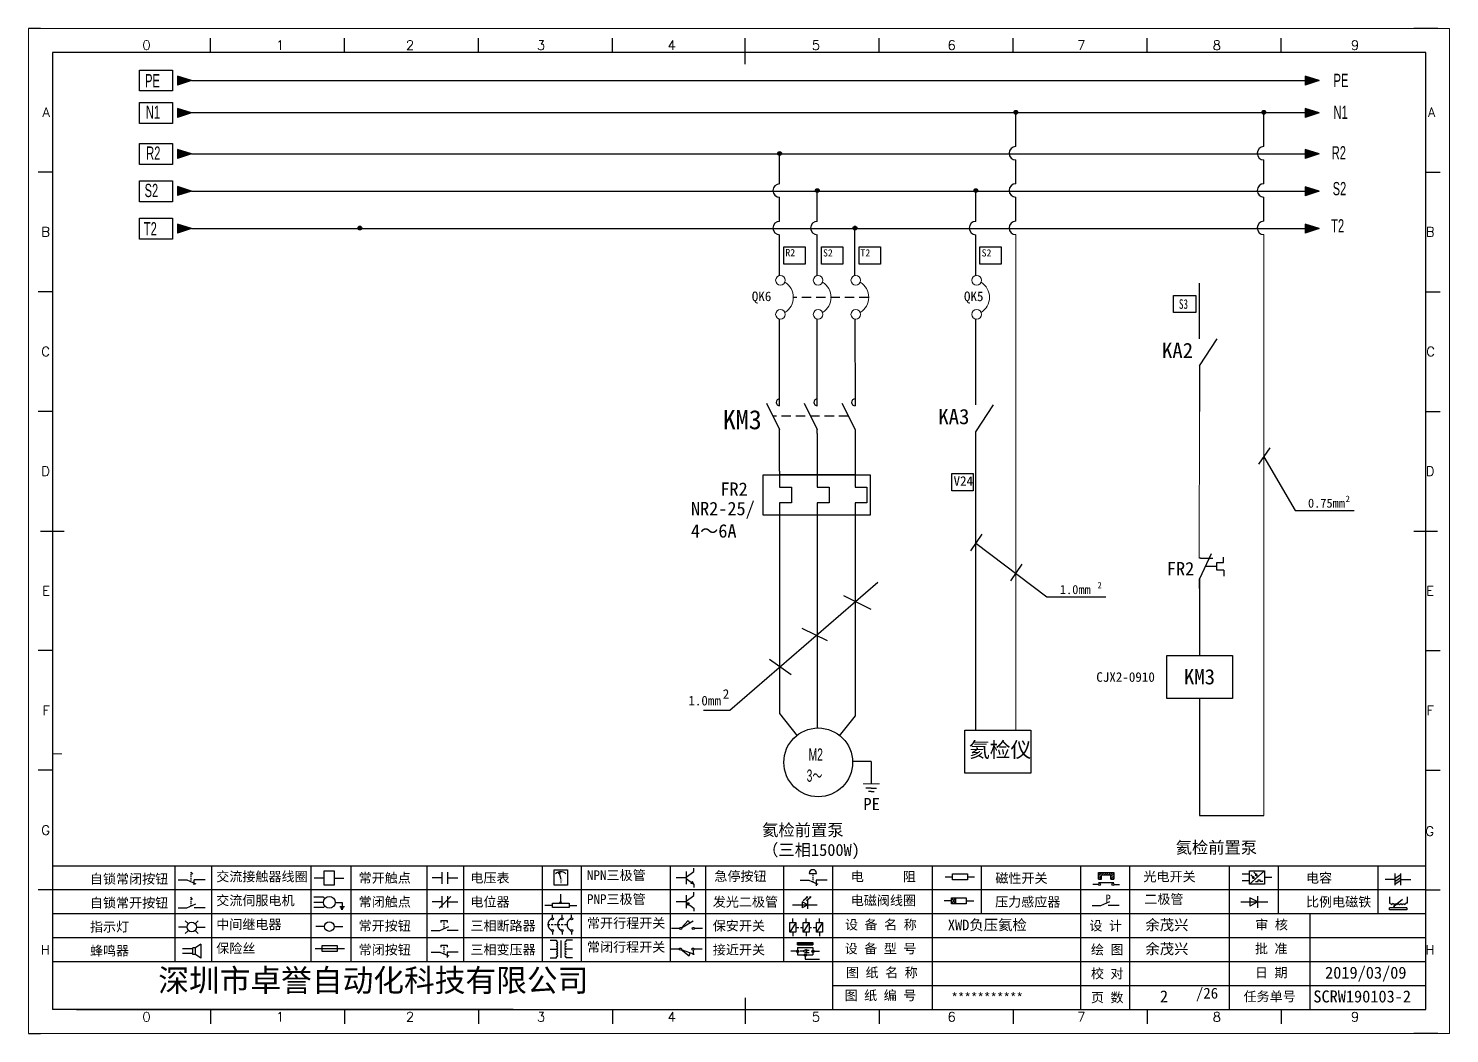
# Model space of a CAD drawing. Header units: millimetres. Extents: x -300 to 4617, y -106 to 3179.
# Drawn here: x 1679.6 to 1976.6, y 2967.7 to 3177.7 of the extents above; entities that cross this region are included whole.
import ezdxf
from ezdxf.enums import TextEntityAlignment as Align

# ---------------------------------------------------------------- set-up
doc = ezdxf.new("R2010")
doc.units = ezdxf.units.MM
doc.linetypes.add('ACISOWELD', pattern=[3, 2, -1])
for name, color, linetype in [('AE_BOR', 1, 'Continuous'), ('MISC', 2, 'Continuous'), ('SYMS', 7, 'Continuous')]:
    doc.layers.add(name, color=color, linetype=linetype)
doc.styles.get("Standard").update_dxf_attribs({"font": ''})
doc.styles.add('WD', font='romans.shx', dxfattribs={"width": 0.8, "bigfont": 'gbcbig.shx'})
doc.styles.add('样式 0', font='')
doc.styles.add('样式 2', font='')
doc.styles.add('样式 8', font='arial.ttf', dxfattribs={"width": 0.6, "height": 2.5})
doc.styles.add('汉字', font='')
doc.styles.get('Standard').set_extended_font_data('SimSun')
doc.styles.get('样式 0').set_extended_font_data('KaiTi_GB2312')
doc.styles.get('样式 2').set_extended_font_data('NSimSun')
doc.styles.get('汉字').set_extended_font_data('新宋体')

# ---------------------------------------------------------------- blocks, each defined once
blk = doc.blocks.new('磁性开关')
at = {"linetype": 'ByBlock'}
h = blk.add_hatch(dxfattribs=at)
h.set_pattern_fill('ANSI31', color=256, scale=0.1, style=0)
h.paths.add_polyline_path([(-1910.88, -776.69), (-1910.88, -775.29), (-1907.69, -775.29), (-1907.69, -776.69), (-1908.31, -776.69), (-1908.31, -775.79), (-1910.25, -775.79), (-1910.25, -776.69)])
for p, q in [((-1910.91, -777.81), (-1912.09, -777.81)), ((-1910.88, -776.69), (-1910.88, -775.29)), ((-1910.88, -775.29), (-1907.69, -775.29)), ((-1910.88, -776.69), (-1910.25, -776.69)), ((-1910.88, -777.39), (-1907.69, -777.39)), ((-1910.25, -776.69), (-1910.25, -775.79)), ((-1910.25, -775.79), (-1908.31, -775.79)), ((-1908.31, -776.69), (-1908.31, -775.79)), ((-1908.31, -776.69), (-1907.69, -776.69)), ((-1907.69, -775.29), (-1907.69, -776.69)), ((-1907.66, -777.81), (-1906.48, -777.81))]:
    blk.add_line(p, q, dxfattribs=at)
for centre in [(-1910.68, -777.81), (-1907.88, -777.81)]:
    blk.add_circle(centre, 0.225, dxfattribs=at)
blk = doc.blocks.new('*U106')
at = {"linetype": 'ByBlock'}
for p, q in [((-1909.23, -780.45), (-1909.23, -780.67)), ((-1909.23, -780.45), (-1908.92, -780.84)), ((-1909.23, -780.84), (-1909.23, -781.05)), ((-1911.92, -782.07), (-1910.06, -782.07)), ((-1910.06, -782.07), (-1908.18, -782.88)), ((-1909.23, -781.23), (-1909.23, -781.44)), ((-1909.23, -781.61), (-1909.23, -781.83)), ((-1909.23, -782), (-1909.23, -782.21)), ((-1909.23, -782.38), (-1909.23, -782.43)), ((-1908.52, -783.07), (-1908.52, -782.07)), ((-1906.25, -782.07), (-1908.52, -782.07))]:
    blk.add_line(p, q, dxfattribs=at)
blk = doc.blocks.new('*U107')
at = {"linetype": 'ByBlock'}
for p, q in [((-1911.92, -792.89), (-1910.06, -792.89)), ((-1910.06, -792.89), (-1908.18, -792.08)), ((-1908.88, -791.17), (-1909.23, -790.71)), ((-1909.23, -790.71), (-1909.23, -790.92)), ((-1909.23, -791.09), (-1909.23, -791.31)), ((-1909.23, -791.48), (-1909.23, -791.69)), ((-1909.23, -791.86), (-1909.23, -792.08)), ((-1909.23, -792.25), (-1909.23, -792.47)), ((-1906.25, -792.89), (-1908.52, -792.89))]:
    blk.add_line(p, q, dxfattribs=at)
blk = doc.blocks.new('蜂鸣器')
at = {"linetype": 'ByBlock'}
for p, q in [((-1907.17, -795.53), (-1908.25, -796.26)), ((-1907.17, -795.53), (-1907.17, -798.41)), ((-1908.8, -796.48), (-1911.01, -796.48)), ((-1908.8, -797.46), (-1911.01, -797.46)), ((-1908.25, -796.26), (-1908.8, -796.26)), ((-1908.8, -797.68), (-1908.8, -796.26)), ((-1908.25, -797.68), (-1908.8, -797.68)), ((-1908.25, -797.68), (-1908.25, -796.26)), ((-1907.17, -798.41), (-1908.25, -797.68))]:
    blk.add_line(p, q, dxfattribs=at)
blk = doc.blocks.new('指示灯')
at = {"linetype": 'ByBlock'}
for p, q in [((-1854.25, -776.92), (-1856.06, -776.92)), ((-1854.62, -775.59), (-1853.97, -776.23)), ((-1854.62, -778.25), (-1853.97, -777.61)), ((-1851.9, -775.59), (-1852.54, -776.23)), ((-1851.9, -778.25), (-1852.54, -777.61)), ((-1852.26, -776.92), (-1850.45, -776.92))]:
    blk.add_line(p, q, dxfattribs=at)
blk.add_circle((-1853.26, -776.92), 0.992, dxfattribs=at)
blk = doc.blocks.new('光电开关')
at = {"linetype": 'ByBlock'}
h = blk.add_hatch(dxfattribs=at)
h.set_pattern_fill('ANSI31', color=256, scale=0.01, style=0)
h.set_pattern_definition([(45, (0.172267, 0), (-0.0224506403, 0.0224506403), [])])
h.paths.add_polyline_path([(-1882.44, -776.34), (-1882.5, -775.91), (-1882.68, -776.07)])
h.paths.add_polyline_path([(-1882.86, -776.23), (-1882.44, -776.34), (-1882.68, -776.07)])
h.paths.add_polyline_path([(-1883.05, -776.88), (-1883.11, -776.45), (-1883.29, -776.61)])
h.paths.add_polyline_path([(-1883.47, -776.77), (-1883.05, -776.88), (-1883.29, -776.61)])
for p, q in [((-1884.01, -775.96), (-1885.56, -775.96)), ((-1884.01, -777.39), (-1885.56, -777.39)), ((-1880.91, -775.3), (-1884.01, -778.05)), ((-1883.75, -776.09), (-1883.05, -776.88)), ((-1883.11, -776.45), (-1883.47, -776.77)), ((-1883.05, -776.88), (-1883.47, -776.77)), ((-1883.14, -775.55), (-1882.44, -776.34)), ((-1883.05, -776.88), (-1883.11, -776.45)), ((-1882.5, -775.91), (-1882.86, -776.23)), ((-1882.44, -776.34), (-1882.86, -776.23)), ((-1882.78, -777.47), (-1882.23, -777.47)), ((-1882.44, -776.34), (-1882.5, -775.91)), ((-1882.23, -777.47), (-1882.23, -777.14)), ((-1882.23, -777.14), (-1881.78, -777.14)), ((-1881.78, -777.47), (-1881.78, -777.14)), ((-1881.23, -777.47), (-1881.78, -777.47)), ((-1879.37, -776.67), (-1880.91, -776.67))]:
    blk.add_line(p, q, dxfattribs=at)
blk.add_lwpolyline([(-1884.01, -775.3), (-1880.91, -775.3), (-1880.91, -778.05), (-1884.01, -778.05)], close=True, dxfattribs=at)
blk = doc.blocks.new('交流接触器线圈')
at = {"linetype": 'ByBlock'}
for p, q in [((-1880.82, -781.77), (-1882.87, -781.77)), ((-1878.72, -781.77), (-1876.67, -781.77))]:
    blk.add_line(p, q, dxfattribs=at)
blk.add_lwpolyline([(-1880.82, -780.28), (-1878.72, -780.28), (-1878.72, -783.26), (-1880.82, -783.26)], close=True, dxfattribs=at)
blk = doc.blocks.new('交流伺服电机')
at = {"linetype": 'ByBlock'}
for p, q in [((-1880.97, -785.75), (-1882.94, -785.75)), ((-1880.97, -786.85), (-1882.94, -786.85)), ((-1880.97, -785.75), (-1880.65, -786.03)), ((-1878.49, -786.85), (-1877.07, -786.85)), ((-1877.07, -786.85), (-1877.07, -787.72)), ((-1880.97, -787.94), (-1882.94, -787.94)), ((-1880.97, -787.94), (-1880.65, -787.67)), ((-1877.54, -787.72), (-1876.59, -787.72)), ((-1877.38, -788.01), (-1876.75, -788.01)), ((-1877.23, -788.29), (-1876.9, -788.29))]:
    blk.add_line(p, q, dxfattribs=at)
blk.add_circle((-1879.73, -786.85), 1.24, dxfattribs=at)
blk = doc.blocks.new('中间继电器')
at = {"linetype": 'ByBlock'}
for p, q in [((-1880.72, -791.92), (-1882.54, -791.92)), ((-1878.74, -791.92), (-1876.92, -791.92))]:
    blk.add_line(p, q, dxfattribs=at)
blk.add_circle((-1879.73, -791.92), 0.992, dxfattribs=at)
blk = doc.blocks.new('保险丝')
at = {"linetype": 'ByBlock'}
blk.add_line((-1882.72, -796.49), (-1876.55, -796.49), dxfattribs=at)
blk.add_lwpolyline([(-1881.2, -795.86), (-1878.06, -795.86), (-1878.06, -797.12), (-1881.2, -797.12)], close=True, dxfattribs=at)
blk = doc.blocks.new('常开按钮')
at = {"linetype": 'ByBlock'}
for p, q in [((-1910.06, -787.73), (-1908.18, -786.93)), ((-1909.9, -785.68), (-1908.56, -785.68)), ((-1909.9, -785.68), (-1909.9, -786.07)), ((-1909.23, -785.68), (-1909.23, -785.89)), ((-1909.23, -786.06), (-1909.23, -786.28)), ((-1909.23, -786.45), (-1909.23, -786.67)), ((-1909.23, -786.84), (-1909.23, -787.05)), ((-1908.56, -785.68), (-1908.56, -786.07)), ((-1911.92, -787.73), (-1910.06, -787.73)), ((-1909.23, -787.22), (-1909.23, -787.38)), ((-1906.25, -787.73), (-1908.52, -787.73))]:
    blk.add_line(p, q, dxfattribs=at)
blk = doc.blocks.new('常开触点')
at = {"linetype": 'ByBlock'}
for p, q in [((-1853.82, -782.99), (-1853.82, -780.56)), ((-1852.6, -782.99), (-1852.6, -780.56)), ((-1853.82, -781.77), (-1855.88, -781.77)), ((-1852.6, -781.77), (-1850.55, -781.77))]:
    blk.add_line(p, q, dxfattribs=at)
blk = doc.blocks.new('常闭触点')
at = {"linetype": 'ByBlock'}
for p, q in [((-1853.82, -786.77), (-1855.88, -786.77)), ((-1852.01, -785.66), (-1854.43, -788.1)), ((-1853.82, -787.99), (-1853.82, -785.56)), ((-1852.6, -787.99), (-1852.6, -785.56)), ((-1852.6, -786.77), (-1850.55, -786.77))]:
    blk.add_line(p, q, dxfattribs=at)
blk = doc.blocks.new('常闭按钮')
at = {"linetype": 'ByBlock'}
for p, q in [((-1856.13, -792.28), (-1854.28, -792.28)), ((-1854.28, -792.28), (-1852.4, -793.09)), ((-1854.11, -790.83), (-1852.77, -790.83)), ((-1854.11, -790.83), (-1854.11, -791.22)), ((-1853.44, -790.83), (-1853.44, -791.04)), ((-1853.44, -791.21), (-1853.44, -791.43)), ((-1853.44, -791.6), (-1853.44, -791.82)), ((-1853.44, -791.99), (-1853.44, -792.2)), ((-1853.44, -792.37), (-1853.44, -792.53)), ((-1852.77, -790.83), (-1852.77, -791.22)), ((-1850.47, -792.28), (-1852.73, -792.28)), ((-1852.73, -792.28), (-1852.73, -793.43))]:
    blk.add_line(p, q, dxfattribs=at)
blk = doc.blocks.new('电磁阀线圈')
at = {"linetype": 'ByBlock'}
for p, q in [((-1854.61, -795.92), (-1853.75, -797.16)), ((-1853.75, -795.92), (-1854.61, -797.16)), ((-1853.75, -795.92), (-1853.75, -797.16)), ((-1854.61, -796.54), (-1856.17, -796.54)), ((-1851.53, -796.54), (-1849.97, -796.54))]:
    blk.add_line(p, q, dxfattribs=at)
blk.add_lwpolyline([(-1854.61, -795.92), (-1851.53, -795.92), (-1851.53, -797.16), (-1854.61, -797.16)], close=True, dxfattribs=at)
blk = doc.blocks.new('电压表')
at = {"linetype": 'ByBlock'}
for p, q in [((-1814.84, -780.75), (-1814.91, -781.13)), ((-1814.6, -781.05), (-1814.91, -781.13)), ((-1814.84, -780.75), (-1814.46, -782.26)), ((-1814.84, -780.75), (-1814.6, -781.05))]:
    blk.add_line(p, q, dxfattribs=at)
blk.add_lwpolyline([(-1815.84, -780.34), (-1813.07, -780.34), (-1813.07, -783.49), (-1815.84, -783.49)], close=True, dxfattribs=at)
blk.add_arc((-1814.46, -782.26), 1.56, 46.8313, 133.1687, dxfattribs=at)
at = {"linetype": 'ByBlock', "insert": (-1814.7, -782.39), "char_height": 0.75, "width": 0.6768, "attachment_point": 1}
blk.add_mtext('V', dxfattribs=at)
blk = doc.blocks.new('电位器')
at = {"linetype": 'ByBlock'}
for p, q in [((-1814.45, -787.3), (-1814.62, -786.96)), ((-1814.62, -786.96), (-1814.27, -786.96)), ((-1814.45, -787.3), (-1814.45, -785.39)), ((-1814.45, -787.3), (-1814.27, -786.96)), ((-1816.21, -787.75), (-1817.79, -787.75)), ((-1812.68, -787.75), (-1811.1, -787.75))]:
    blk.add_line(p, q, dxfattribs=at)
blk.add_lwpolyline([(-1816.21, -787.3), (-1812.68, -787.3), (-1812.68, -788.2), (-1816.21, -788.2)], close=True, dxfattribs=at)
blk = doc.blocks.new('三相断路器')
at = {"linetype": 'ByBlock'}
for p, q in [((-1816.17, -790.33), (-1816.17, -789.7)), ((-1814.17, -790.33), (-1814.17, -789.7)), ((-1812.18, -790.33), (-1812.18, -789.7)), ((-1817.14, -791.74), (-1816.72, -791.74)), ((-1816.45, -791.74), (-1816.03, -791.74)), ((-1815.76, -791.74), (-1815.34, -791.74)), ((-1815.07, -791.74), (-1814.65, -791.74)), ((-1814.38, -791.74), (-1813.96, -791.74)), ((-1813.69, -791.74), (-1813.27, -791.74)), ((-1816.17, -793.19), (-1816.17, -793.83)), ((-1814.17, -793.19), (-1814.17, -793.83)), ((-1812.18, -793.19), (-1812.18, -793.83))]:
    blk.add_line(p, q, dxfattribs=at)
for centre in [(-1816.17, -790.55), (-1816.17, -792.98), (-1814.17, -790.55), (-1814.17, -792.98), (-1812.18, -790.55), (-1812.18, -792.98)]:
    blk.add_circle(centre, 0.219, dxfattribs=at)
for centre in [(-1815.81, -791.74), (-1813.82, -791.74), (-1811.83, -791.74)]:
    blk.add_arc(centre, 1.32, 115.5791, 244.4209, dxfattribs=at)
blk = doc.blocks.new('三相变压器')
at = {"linetype": 'ByBlock'}
for p, q in [((-1816.69, -795.03), (-1815.37, -795.03)), ((-1815.37, -795.03), (-1815.37, -795.24)), ((-1814.34, -798.7), (-1814.34, -795.04)), ((-1812, -795.03), (-1813.32, -795.03)), ((-1813.32, -795.03), (-1813.32, -795.24)), ((-1816.69, -796.87), (-1815.37, -796.87)), ((-1816.69, -798.71), (-1815.37, -798.71)), ((-1815.37, -798.71), (-1815.37, -798.5)), ((-1812, -796.87), (-1813.32, -796.87)), ((-1813.32, -798.71), (-1813.32, -798.5)), ((-1812, -798.71), (-1813.32, -798.71))]:
    blk.add_line(p, q, dxfattribs=at)
for centre, start, end in [((-1815.37, -795.51), 270, 90), ((-1815.37, -796.06), 270, 90), ((-1813.32, -795.51), 90, 270), ((-1813.32, -796.06), 90, 270), ((-1815.37, -796.6), 270, 90), ((-1815.37, -797.14), 270, 90), ((-1815.37, -797.68), 270, 90), ((-1815.37, -798.23), 270, 90), ((-1813.32, -796.6), 90, 270), ((-1813.32, -797.14), 90, 270), ((-1813.32, -797.68), 90, 270), ((-1813.32, -798.23), 90, 270)]:
    blk.add_arc(centre, 0.271, start, end, dxfattribs=at)
blk = doc.blocks.new('压力感应器')
at = {"linetype": 'ByBlock'}
for p, q in [((-1817.44, -777.73), (-1815.59, -777.73)), ((-1815.59, -777.73), (-1813.71, -776.93)), ((-1811.78, -777.73), (-1814.05, -777.73))]:
    blk.add_line(p, q, dxfattribs=at)
at = {"linetype": 'ByBlock', "insert": (-1814.65, -775.48), "char_height": 1.68, "width": 1.2242, "attachment_point": 1}
blk.add_mtext('{\\fNSimSun|b0|i0|c134|p49;P}', dxfattribs=at)
blk = doc.blocks.new('二极管')
at = {"linetype": 'ByBlock'}
for p, q in [((-1787.52, -776.77), (-1781.92, -776.77)), ((-1783.97, -776.77), (-1785.69, -775.9)), ((-1785.69, -775.9), (-1785.69, -777.65)), ((-1783.97, -776.77), (-1785.69, -777.65)), ((-1783.97, -777.99), (-1783.97, -775.56))]:
    blk.add_line(p, q, dxfattribs=at)
blk = doc.blocks.new('NPN三极管')
at = {"linetype": 'ByBlock'}
for p, q in [((-1785.73, -780.61), (-1785.73, -783.32)), ((-1785.73, -781.82), (-1784.15, -780.66)), ((-1784.15, -780.66), (-1784.15, -779.98)), ((-1785.73, -781.97), (-1787.81, -781.97)), ((-1785.73, -782.11), (-1784.15, -783.27)), ((-1784.41, -782.73), (-1784.74, -783.18)), ((-1784.15, -783.27), (-1784.74, -783.18)), ((-1784.15, -783.27), (-1784.41, -782.73)), ((-1784.15, -783.27), (-1784.15, -783.96))]:
    blk.add_line(p, q, dxfattribs=at)
blk = doc.blocks.new('PNP三极管')
at = {"linetype": 'ByBlock'}
for p, q in [((-1784.9, -786.74), (-1786.98, -786.74)), ((-1784.9, -785.38), (-1784.9, -788.09)), ((-1784.9, -786.59), (-1783.32, -785.43)), ((-1784.9, -786.88), (-1783.32, -788.04)), ((-1784.9, -786.88), (-1784.31, -786.97)), ((-1784.9, -786.88), (-1784.64, -787.42)), ((-1784.31, -786.97), (-1784.64, -787.42)), ((-1783.32, -785.43), (-1783.32, -784.75)), ((-1783.32, -788.04), (-1783.32, -788.73))]:
    blk.add_line(p, q, dxfattribs=at)
blk = doc.blocks.new('常开行程开关')
at = {"linetype": 'ByBlock'}
for p, q in [((-1786.29, -792.3), (-1788.01, -792.3)), ((-1785.89, -792.17), (-1784.52, -790.62)), ((-1785.89, -792.17), (-1783.43, -790.72)), ((-1784.52, -790.62), (-1784.19, -791.17)), ((-1781.48, -792.3), (-1783.21, -792.3))]:
    blk.add_line(p, q, dxfattribs=at)
for centre in [(-1786.07, -792.3), (-1783.42, -792.3)]:
    blk.add_circle(centre, 0.219, dxfattribs=at)
blk = doc.blocks.new('常闭行程开关')
at = {"linetype": 'ByBlock'}
for p, q in [((-1786.34, -796.62), (-1788.07, -796.62)), ((-1785.93, -796.72), (-1783.25, -797.7)), ((-1785.93, -796.72), (-1784.3, -798)), ((-1784.3, -798), (-1784.08, -797.4)), ((-1783.48, -796.84), (-1783.48, -797.85)), ((-1781.54, -796.62), (-1783.26, -796.62))]:
    blk.add_line(p, q, dxfattribs=at)
for centre in [(-1786.12, -796.62), (-1783.48, -796.62)]:
    blk.add_circle(centre, 0.219, dxfattribs=at)
blk = doc.blocks.new('电容')
at = {"linetype": 'ByBlock'}
for p, q in [((-1756.08, -782.99), (-1756.08, -780.56)), ((-1754.86, -780.79), (-1756.08, -781.55)), ((-1754.86, -782.99), (-1754.86, -780.56)), ((-1756.08, -781.77), (-1758.13, -781.77)), ((-1754.86, -781.44), (-1756.08, -782.2)), ((-1754.86, -781.99), (-1756.08, -782.75)), ((-1754.86, -781.77), (-1752.81, -781.77))]:
    blk.add_line(p, q, dxfattribs=at)
blk = doc.blocks.new('发光二极管')
at = {"linetype": 'ByBlock'}
for p, q in [((-1758.01, -786.77), (-1752.89, -786.77)), ((-1754.84, -786.77), (-1756.04, -786.16)), ((-1756.04, -786.16), (-1756.04, -787.39)), ((-1754.84, -786.77), (-1756.04, -787.39)), ((-1755.78, -785.92), (-1754.89, -785.14)), ((-1754.89, -785.14), (-1755.2, -785.22)), ((-1755.2, -785.22), (-1755.01, -785.43)), ((-1755.08, -785.92), (-1754.18, -785.14)), ((-1754.89, -785.14), (-1755.01, -785.43)), ((-1754.84, -787.63), (-1754.84, -785.92)), ((-1754.18, -785.14), (-1754.49, -785.22)), ((-1754.49, -785.22), (-1754.31, -785.43)), ((-1754.18, -785.14), (-1754.31, -785.43))]:
    blk.add_line(p, q, dxfattribs=at)
blk = doc.blocks.new('比例电磁阀')
at = {"linetype": 'ByBlock'}
for p, q in [((-1757.26, -775.38), (-1757.26, -776.71)), ((-1757.26, -776.71), (-1757.05, -776.71)), ((-1753.6, -777.73), (-1757.25, -777.73)), ((-1757.25, -778.13), (-1757.25, -777.73)), ((-1753.6, -778.13), (-1757.25, -778.13)), ((-1754.5, -775.98), (-1756.35, -777.44)), ((-1756.35, -777.44), (-1756.25, -777.25)), ((-1756.35, -777.44), (-1756.15, -777.38)), ((-1756.15, -777.38), (-1756.25, -777.25)), ((-1753.58, -776.71), (-1753.8, -776.71)), ((-1753.6, -777.73), (-1753.6, -778.13)), ((-1753.58, -775.38), (-1753.58, -776.71))]:
    blk.add_line(p, q, dxfattribs=at)
for centre in [(-1756.78, -776.71), (-1756.24, -776.71), (-1755.7, -776.71), (-1755.15, -776.71), (-1754.61, -776.71), (-1754.07, -776.71)]:
    blk.add_arc(centre, 0.271, 180, 0, dxfattribs=at)
blk = doc.blocks.new('保安开关')
at = {"linetype": 'ByBlock'}
for p, q in [((-1757.96, -790.79), (-1757.96, -789.97)), ((-1755.17, -790.79), (-1755.17, -789.97)), ((-1752.39, -790.79), (-1752.39, -789.97)), ((-1757.33, -790.79), (-1758.6, -792.81)), ((-1757.96, -792.81), (-1757.96, -793.62)), ((-1757.33, -791.8), (-1756.72, -791.8)), ((-1756.35, -791.8), (-1755.89, -791.8)), ((-1754.54, -790.79), (-1755.81, -792.81)), ((-1755.17, -792.81), (-1755.17, -793.62)), ((-1754.52, -791.8), (-1754.06, -791.8)), ((-1753.69, -791.8), (-1753.08, -791.8)), ((-1751.75, -790.79), (-1753.02, -792.81)), ((-1752.39, -792.81), (-1752.39, -793.62))]:
    blk.add_line(p, q, dxfattribs=at)
for points in [[(-1758.6, -790.79), (-1757.33, -790.79), (-1757.33, -792.81), (-1758.6, -792.81)], [(-1755.81, -790.79), (-1754.54, -790.79), (-1754.54, -792.81), (-1755.81, -792.81)], [(-1753.02, -790.79), (-1751.75, -790.79), (-1751.75, -792.81), (-1753.02, -792.81)]]:
    blk.add_lwpolyline(points, close=True, dxfattribs=at)
blk = doc.blocks.new('接近开关')
at = {"linetype": 'ByBlock'}
h = blk.add_hatch(dxfattribs=at)
h.set_pattern_fill('ANSI31', color=256, scale=0.01, style=0)
h.set_pattern_definition([(45, (-89.131516, -30.795668), (-0.0224506403, 0.0224506403), [])])
h.paths.add_polyline_path([(-1516.96, -1123.35), (-1516.96, -1122.85), (-1513.76, -1122.85), (-1513.76, -1123.35)])
for p, q in [((-1517.18, -1124.71), (-1518.36, -1124.71)), ((-1516.96, -1123.35), (-1516.96, -1122.85)), ((-1516.96, -1122.85), (-1513.76, -1122.85)), ((-1516.96, -1123.35), (-1513.76, -1123.35)), ((-1516.96, -1123.95), (-1513.76, -1123.95)), ((-1516.96, -1123.95), (-1516.96, -1125.47)), ((-1516.96, -1125.47), (-1513.76, -1125.47)), ((-1515.91, -1124.71), (-1516.45, -1124.71)), ((-1515.11, -1124.31), (-1515.91, -1124.71)), ((-1515.11, -1125.11), (-1515.91, -1124.71)), ((-1515.33, -1124.53), (-1515.17, -1124.53)), ((-1515.33, -1124.88), (-1515.17, -1124.88)), ((-1515.25, -1124.45), (-1515.25, -1124.61)), ((-1515.11, -1124.31), (-1515.11, -1125.11)), ((-1515.11, -1124.48), (-1514.58, -1124.48)), ((-1515.11, -1124.94), (-1514.58, -1124.94)), ((-1513.76, -1122.85), (-1513.76, -1123.35)), ((-1513.76, -1123.95), (-1513.76, -1125.47)), ((-1513.54, -1124.71), (-1512.36, -1124.71)), ((-1515.36, -1125.69), (-1515.36, -1126.36)), ((-1515.36, -1126.36), (-1512.36, -1126.36))]:
    blk.add_line(p, q, dxfattribs=at)
for centre in [(-1516.96, -1124.71), (-1515.36, -1125.47), (-1513.76, -1124.71)]:
    blk.add_circle(centre, 0.225, dxfattribs=at)
blk = doc.blocks.new('电阻')
at = {"linetype": 'ByBlock'}
for p, q in [((-3.09, 0), (-1.57, 0)), ((1.57, 0), (3.09, 0))]:
    blk.add_line(p, q, dxfattribs=at)
blk.add_lwpolyline([(-1.57, 0.63), (1.57, 0.63), (1.57, -0.63), (-1.57, -0.63)], close=True, dxfattribs=at)
blk = doc.blocks.new('急停按钮')
at = {"linetype": 'ByBlock'}
for p, q in [((-1.86, 0), (0, 0)), ((0, 0), (1.88, -0.81)), ((0.06, 1.45), (1.61, 1.45)), ((0.83, 1.45), (0.83, 1.24)), ((0.83, 1.07), (0.83, 0.85)), ((0.83, 0.68), (0.83, 0.47)), ((0.83, 0.29), (0.83, 0.08)), ((3.81, 0), (1.54, 0)), ((1.54, 0), (1.54, -1.15)), ((0.83, -0.09), (0.83, -0.24))]:
    blk.add_line(p, q, dxfattribs=at)
blk.add_arc((0.83, 1.45), 0.774, 0, 180)
blk = doc.blocks.new('WDDOT')
blk.add_hatch(color=256).paths.add_polyline_path([(0.5, 0, 1), (-0.5, 0, 1)])
blk.add_circle((0, 0), 0.5)

msp = doc.modelspace()

# ---------------------------------------------------------------- hatches: boundary and pattern name
for points in [[(1710.728, 3160.986), (1713.646, 3160.05), (1710.728, 3159.115)], [(1886.339, 3160.181, 1), (1885.553, 3160.181, 1)], [(1938.193, 3160.181, 1), (1937.407, 3160.181, 1)], [(1946.432, 3160.99), (1949.35, 3160.054), (1946.432, 3159.119)], [(1710.728, 3152.42), (1713.646, 3151.485), (1710.728, 3150.549)], [(1836.986, 3151.599, 1), (1836.2, 3151.599, 1)], [(1946.432, 3152.424), (1949.35, 3151.489), (1946.432, 3150.553)], [(1710.728, 3144.662), (1713.646, 3143.727), (1710.728, 3142.791)], [(1844.861, 3143.837, 1), (1844.074, 3143.837, 1)], [(1878, 3143.837, 1), (1877.213, 3143.837, 1)], [(1946.432, 3144.628), (1949.35, 3143.692), (1946.432, 3142.757)], [(1710.728, 3136.827), (1713.646, 3135.892), (1710.728, 3134.957)], [(1749.264, 3136.007, 1), (1748.477, 3136.007, 1)], [(1852.735, 3136.007, 1), (1851.948, 3136.007, 1)], [(1946.432, 3136.831), (1949.35, 3135.896), (1946.432, 3134.961)]]:
    msp.add_hatch(color=7).paths.add_polyline_path(points)
at = {"layer": 'MISC'}
for points in [[(1710.728, 3167.75), (1713.646, 3166.815), (1710.728, 3165.88)], [(1946.432, 3167.754), (1949.35, 3166.819), (1946.432, 3165.884)]]:
    msp.add_hatch(color=7, dxfattribs=at).paths.add_polyline_path(points)

# ---------------------------------------------------------------- linework, layer by layer
at = {"color": 7}
for p, q in [((1971.602, 3172.709), (1684.602, 3172.709)), ((1684.602, 3172.709), (1684.602, 2972.709)), ((1971.602, 2972.709), (1971.602, 3172.709)), ((1713.646, 3160.05), (1710.728, 3160.986)), ((1710.728, 3160.986), (1710.728, 3159.115)), ((1885.929, 3153.014), (1885.929, 3160.181)), ((1937.784, 3153.014), (1937.784, 3160.181)), ((1949.35, 3160.054), (1946.432, 3160.99)), ((1946.432, 3160.99), (1946.432, 3159.119)), ((1713.646, 3160.05), (1710.728, 3159.115)), ((1949.35, 3160.054), (1713.646, 3160.054)), ((1949.35, 3160.054), (1946.432, 3159.119)), ((1713.646, 3151.485), (1710.728, 3152.42)), ((1710.728, 3152.42), (1710.728, 3150.549)), ((1713.646, 3151.485), (1710.728, 3150.549)), ((1713.646, 3151.489), (1946.432, 3151.489)), ((1836.593, 3145.231), (1836.593, 3151.599)), ((1949.35, 3151.489), (1946.432, 3152.424)), ((1946.432, 3152.424), (1946.432, 3150.553)), ((1949.35, 3151.489), (1946.432, 3150.553)), ((1885.929, 3145.252), (1885.929, 3150.226)), ((1937.784, 3145.252), (1937.784, 3150.226)), ((1713.646, 3143.727), (1710.728, 3144.662)), ((1710.728, 3144.662), (1710.728, 3142.791)), ((1713.646, 3143.727), (1710.728, 3142.791)), ((1713.646, 3143.727), (1744.732, 3143.727)), ((1744.732, 3143.727), (1949.243, 3143.727)), ((1836.593, 3137.4), (1836.593, 3142.443)), ((1844.468, 3137.4), (1844.468, 3143.837)), ((1877.606, 3137.4), (1877.606, 3143.837)), ((1885.929, 3137.417), (1885.929, 3142.464)), ((1937.784, 3137.417), (1937.784, 3142.464)), ((1949.35, 3143.692), (1946.432, 3144.628)), ((1946.432, 3144.628), (1946.432, 3142.757)), ((1949.35, 3143.692), (1946.432, 3142.757)), ((1713.646, 3135.892), (1710.728, 3136.827)), ((1710.728, 3136.827), (1710.728, 3134.957)), ((1949.35, 3135.896), (1946.432, 3136.831)), ((1946.432, 3136.831), (1946.432, 3134.961)), ((1713.646, 3135.892), (1710.728, 3134.957)), ((1713.646, 3135.892), (1744.731, 3135.892)), ((1744.731, 3135.892), (1949.338, 3135.892)), ((1949.35, 3135.896), (1946.432, 3134.961)), ((1924.345, 3107.214), (1928.001, 3112.886)), ((1833.815, 3099.425), (1836.593, 3093.916)), ((1841.69, 3099.425), (1844.468, 3093.916)), ((1849.565, 3099.425), (1852.343, 3093.916)), ((1877.604, 3093.401), (1881.26, 3099.074)), ((1937.784, 3088.18), (1944.295, 3076.992)), ((1836.593, 3081.886), (1839.046, 3081.886)), ((1839.046, 3081.886), (1839.046, 3078.584)), ((1844.468, 3081.886), (1846.92, 3081.886)), ((1846.92, 3081.886), (1846.92, 3078.584)), ((1852.342, 3081.886), (1854.795, 3081.886)), ((1854.795, 3081.886), (1854.795, 3078.584)), ((1839.046, 3078.584), (1836.593, 3078.584)), ((1846.92, 3078.584), (1844.468, 3078.584)), ((1854.795, 3078.584), (1852.342, 3078.584)), ((1944.295, 3076.992), (1956.642, 3076.992)), ((1877.604, 3070.136), (1892.441, 3058.947)), ((1926.792, 3067.962), (1924.337, 3062.707)), ((1924.571, 3067.004), (1927.157, 3067.004)), ((1927.933, 3066.16), (1929.374, 3066.16)), ((1927.933, 3064.509), (1927.933, 3066.16)), ((1924.345, 3062.707), (1924.345, 3058.297)), ((1924.345, 3062.707), (1924.345, 3051.709)), ((1924.345, 3062.089), (1924.345, 3046.709)), ((1929.402, 3064.509), (1927.933, 3064.509)), ((1929.402, 3063.239), (1929.402, 3063.249)), ((1892.441, 3058.947), (1904.788, 3058.947)), ((1924.345, 3037.709), (1924.345, 3013.288)), ((1855.738, 3024.581), (1851.833, 3024.581)), ((1855.738, 3024.581), (1855.738, 3019.881)), ((1855.738, 3019.009), (1854.612, 3019.009)), ((1855.738, 3018.315), (1855.164, 3018.315)), ((1855.738, 3019.009), (1856.864, 3019.009)), ((1855.738, 3018.315), (1856.312, 3018.315)), ((1924.345, 3013.288), (1937.784, 3013.303)), ((1689.632, 2972.709), (1969.132, 2972.709)), ((1810.399, 2972.709), (1870.349, 2972.709)), ((1870.349, 2972.709), (1939.134, 2972.709))]:
    msp.add_line(p, q, dxfattribs=at)
at = {"color": 7, "ltscale": 2}
for p, q in [((1836.593, 3151.599), (1836.2, 3151.599)), ((1844.468, 3143.837), (1844.074, 3143.837)), ((1877.606, 3143.837), (1877.213, 3143.837)), ((1748.87, 3136.007), (1748.477, 3136.007)), ((1836.592, 3126.07), (1836.592, 3134.614)), ((1844.466, 3126.07), (1844.466, 3134.614)), ((1852.341, 3136.007), (1851.948, 3136.007)), ((1852.34, 3126.07), (1852.34, 3135.894)), ((1877.605, 3126.07), (1877.605, 3134.614)), ((1924.345, 3112.886), (1924.345, 3124.512)), ((1836.592, 3098.886), (1836.591, 3116.985)), ((1844.469, 3098.886), (1844.466, 3116.985)), ((1852.34, 3116.985), (1852.341, 3098.886)), ((1877.604, 3099.074), (1877.604, 3116.985)), ((1924.345, 3107.214), (1924.345, 3097.669)), ((1836.593, 3093.406), (1836.593, 3093.916)), ((1836.593, 3085.219), (1836.593, 3093.406)), ((1844.468, 3093.406), (1844.468, 3093.916)), ((1844.468, 3093.087), (1844.468, 3093.406)), ((1844.468, 3093.087), (1844.468, 3081.879)), ((1852.342, 3093.918), (1852.342, 3093.406)), ((1852.342, 3093.399), (1852.342, 3081.878)), ((1877.605, 3031.104), (1877.604, 3093.401)), ((1836.593, 3085.219), (1836.593, 3081.886)), ((1852.342, 3084.411), (1836.593, 3084.412)), ((1836.593, 3078.584), (1836.593, 3061.837)), ((1844.468, 3078.584), (1844.468, 3061.837)), ((1852.342, 3078.584), (1852.342, 3061.837)), ((1924.571, 3067.004), (1924.337, 3067.004)), ((1925.565, 3065.334), (1927.933, 3065.334)), ((1929.372, 3066.16), (1929.372, 3067.256)), ((1924.337, 3062.707), (1924.337, 3062.089)), ((1924.345, 3060.671), (1924.345, 3062.707)), ((1929.402, 3064.509), (1929.402, 3063.249)), ((1836.594, 3061.837), (1836.594, 3044.278)), ((1844.468, 3061.837), (1844.468, 3044.278)), ((1852.343, 3061.836), (1852.343, 3044.278)), ((1844.468, 3054.572), (1844.468, 3031.554)), ((1836.594, 3044.278), (1836.594, 3034.587)), ((1852.343, 3044.278), (1852.343, 3034.115)), ((1836.594, 3034.587), (1840.24, 3029.897)), ((1852.343, 3034.115), (1849.066, 3029.893)), ((1850.39, 3031.557), (1850.39, 3031.557)), ((1971.602, 2972.709), (1971.602, 2994.156)), ((1780.937, 2972.709), (1684.602, 2972.709)), ((1939.134, 2972.709), (1969.132, 2972.709)), ((1939.134, 2972.709), (1971.602, 2972.709))]:
    msp.add_line(p, q, dxfattribs=at)
at = {"color": 7, "lineweight": 0}
for p, q in [((1885.929, 3134.629), (1885.929, 3031.104)), ((1937.784, 3134.629), (1937.784, 3013.303)), ((1855.738, 3019.881), (1854.048, 3019.881)), ((1855.738, 3019.881), (1857.428, 3019.881))]:
    msp.add_line(p, q, dxfattribs=at)
at = {"color": 7, "linetype": 'ACISOWELD'}
for p, q in [((1855.201, 3121.527), (1839.452, 3121.527)), ((1850.954, 3096.67), (1835.204, 3096.67))]:
    msp.add_line(p, q, dxfattribs=at)
at = {"color": 7, "linetype": 'Continuous', "lineweight": 0}
msp.add_line((1924.345, 3097.669), (1924.248, 3067.004), dxfattribs=at)
at = {"color": 7, "lineweight": -2}
for p, q in [((1936.737, 3086.643), (1939.098, 3090.111)), ((1876.558, 3068.598), (1878.919, 3072.066)), ((1884.883, 3062.32), (1887.244, 3065.788)), ((1857.098, 3061.976), (1826.215, 3035.183)), ((1849.937, 3059.25), (1855.639, 3056.357)), ((1841.247, 3052.378), (1846.497, 3049.846)), ((1834.458, 3045.957), (1838.984, 3042.702)), ((1826.215, 3035.183), (1820.694, 3035.183)), ((1710.181, 3002.709), (1710.181, 2982.709)), ((1717.858, 3002.709), (1717.858, 2982.709)), ((1738.648, 3002.709), (1738.648, 2982.709)), ((1747.001, 3002.709), (1747.001, 2982.709)), ((1762.856, 3002.709), (1762.856, 2982.709)), ((1770.505, 3002.709), (1770.505, 2982.709)), ((1786.997, 3002.709), (1786.997, 2982.709)), ((1795.099, 3002.709), (1795.099, 2982.709)), ((1813.718, 3002.709), (1813.718, 2982.709)), ((1821.077, 3002.709), (1821.077, 2982.709)), ((1837.388, 3002.709), (1837.388, 2982.709)), ((1847.626, 3002.709), (1847.626, 2972.794)), ((1868.436, 3002.709), (1868.436, 2992.709)), ((1878.674, 3002.709), (1878.674, 2992.709)), ((1899.484, 3002.709), (1899.484, 2992.709)), ((1909.722, 3002.709), (1909.722, 2992.709)), ((1930.532, 3002.709), (1930.532, 2992.709)), ((1940.77, 3002.709), (1940.77, 2992.709)), ((1961.58, 3002.709), (1961.58, 2992.709)), ((1868.436, 2992.709), (1868.436, 2972.794)), ((1899.484, 2992.709), (1899.484, 2972.709)), ((1909.722, 2992.709), (1909.722, 2972.709)), ((1930.532, 2992.709), (1930.532, 2972.709)), ((1947.385, 2992.709), (1947.385, 2972.709))]:
    msp.add_line(p, q, dxfattribs=at)
at = {"color": 7, "lineweight": 9, "ltscale": 0.1}
for p, q in [((1684.602, 3026.138), (1686.602, 3026.138)), ((1780.937, 2972.709), (1810.399, 2972.709)), ((1809.041, 2972.709), (1809.041, 2972.709)), ((1809.041, 2972.709), (1809.041, 2972.709)), ((1809.041, 2972.709), (1809.041, 2972.709)), ((1809.041, 2972.709), (1809.041, 2972.709))]:
    msp.add_line(p, q, dxfattribs=at)
at = {"color": 7, "linetype": 'ByBlock'}
for p, q in [((1971.602, 3002.709), (1684.602, 3002.709)), ((1971.602, 2997.709), (1684.602, 2997.709)), ((1971.602, 2992.709), (1684.602, 2992.709)), ((1971.602, 2987.709), (1684.602, 2987.709)), ((1971.602, 2982.709), (1684.602, 2982.709)), ((1971.602, 2977.709), (1847.626, 2977.709))]:
    msp.add_line(p, q, dxfattribs=at)
at = {"color": 7, "lineweight": -3}
for points in [[(1702.781, 3168.995), (1709.722, 3168.995), (1709.722, 3164.643), (1702.781, 3164.643)], [(1702.781, 3162.227), (1709.722, 3162.227), (1709.722, 3157.874), (1702.781, 3157.874)], [(1702.781, 3153.661), (1709.722, 3153.661), (1709.722, 3149.308), (1702.781, 3149.308)], [(1702.781, 3145.865), (1709.722, 3145.865), (1709.722, 3141.512), (1702.781, 3141.512)], [(1702.781, 3138.068), (1709.722, 3138.068), (1709.722, 3133.716), (1702.781, 3133.716)]]:
    msp.add_lwpolyline(points, close=True, dxfattribs=at)
at = {"color": 7, "ltscale": 2}
for points in [[(1837.454, 3132.059), (1841.915, 3132.059), (1841.915, 3128.463), (1837.454, 3128.463)], [(1845.319, 3132.059), (1849.78, 3132.059), (1849.78, 3128.463), (1845.319, 3128.463)], [(1853.228, 3132.059), (1857.689, 3132.059), (1857.689, 3128.463), (1853.228, 3128.463)], [(1878.458, 3132.059), (1882.919, 3132.059), (1882.919, 3128.463), (1878.458, 3128.463)], [(1918.87, 3121.941), (1923.545, 3121.941), (1923.545, 3118.369), (1918.87, 3118.369)], [(1833.151, 3084.411), (1855.545, 3084.411), (1855.545, 3076.028), (1833.151, 3076.028)], [(1872.557, 3084.704), (1877.018, 3084.704), (1877.018, 3081.109), (1872.557, 3081.109)]]:
    msp.add_lwpolyline(points, close=True, dxfattribs=at)
at = {"color": 7}
for points in [[(1917.48, 3046.709), (1931.211, 3046.709), (1931.211, 3037.709), (1917.48, 3037.709)], [(1875.324, 3031.104), (1889.055, 3031.104), (1889.055, 3022.104), (1875.324, 3022.104)]]:
    msp.add_lwpolyline(points, close=True, dxfattribs=at)
for centre, radius in [((1885.946, 3160.181), 0.393), ((1937.8, 3160.181), 0.393), ((1836.593, 3151.599), 0.393), ((1844.468, 3143.837), 0.393), ((1877.606, 3143.837), 0.393), ((1748.87, 3136.007), 0.393), ((1852.341, 3136.007), 0.393), ((1844.652, 3024.373), 7.183)]:
    msp.add_circle(centre, radius, dxfattribs=at)
at = {"color": 7, "lineweight": 0}
for centre in [(1836.754, 3125.081), (1844.629, 3125.081), (1852.503, 3125.081), (1877.768, 3125.081), (1836.754, 3117.972), (1844.629, 3117.972), (1852.503, 3117.972), (1877.768, 3117.972)]:
    msp.add_circle(centre, 1, dxfattribs=at)
at = {"color": 7, "ltscale": 2}
for centre in [(1885.929, 3151.62), (1937.784, 3151.62), (1836.593, 3143.837), (1885.929, 3143.858), (1937.784, 3143.858), (1836.593, 3136.006), (1844.468, 3136.006), (1877.606, 3136.006), (1885.929, 3136.023), (1937.784, 3136.023)]:
    msp.add_arc(centre, 1.394, 90, 270, dxfattribs=at)
at = {"color": 7, "lineweight": 0}
for centre in [(1835.761, 3121.527), (1843.636, 3121.527), (1851.51, 3121.527), (1876.775, 3121.526)]:
    msp.add_arc(centre, 3.691, 301.18201, 58.81799, dxfattribs=at)
at = {"color": 7}
for centre in [(1836.594, 3099.589), (1844.469, 3099.589), (1852.342, 3099.589)]:
    msp.add_arc(centre, 0.703, 90, 270, dxfattribs=at)
at = {"layer": 'AE_BOR', "color": 7, "lineweight": 30}
for p, q in [((1682.132, 3177.709), (1679.599, 3177.709)), ((1829.382, 3170.209), (1829.382, 3175.209)), ((1974.132, 3177.709), (1969.132, 3177.709)), ((1682.102, 3072.709), (1687.102, 3072.709)), ((1969.102, 3072.709), (1974.102, 3072.709)), ((1829.382, 2975.209), (1829.382, 2970.209)), ((1829.382, 2972.709), (1829.382, 2970.209)), ((1679.599, 2967.709), (1682.132, 2967.709)), ((1974.132, 2967.709), (1969.132, 2967.709))]:
    msp.add_line(p, q, dxfattribs=at)
at = {"layer": 'AE_BOR', "color": 7, "lineweight": 15}
for p, q in [((1679.599, 3177.709), (1976.599, 3177.709)), ((1679.599, 2967.709), (1679.599, 3177.709)), ((1976.599, 3177.709), (1976.599, 2967.709)), ((1976.599, 2967.709), (1679.599, 2967.709))]:
    msp.add_line(p, q, dxfattribs=at)
at = {"layer": 'AE_BOR', "color": 7}
for p, q in [((1717.632, 3172.709), (1717.632, 3175.709)), ((1745.632, 3172.709), (1745.632, 3175.709)), ((1773.632, 3172.709), (1773.632, 3175.709)), ((1801.632, 3172.709), (1801.632, 3175.709)), ((1829.382, 3172.709), (1829.382, 3175.709)), ((1857.382, 3172.709), (1857.382, 3175.709)), ((1885.382, 3172.709), (1885.382, 3175.709)), ((1913.382, 3172.709), (1913.382, 3175.709)), ((1941.382, 3172.709), (1941.382, 3175.709)), ((1684.602, 3147.709), (1681.602, 3147.709)), ((1971.602, 3147.709), (1974.602, 3147.709)), ((1684.602, 3122.709), (1681.602, 3122.709)), ((1971.602, 3122.709), (1974.602, 3122.709)), ((1684.602, 3097.709), (1681.602, 3097.709)), ((1971.602, 3097.709), (1974.602, 3097.709)), ((1684.602, 3047.709), (1681.602, 3047.709)), ((1971.602, 3047.709), (1974.602, 3047.709)), ((1684.602, 3022.709), (1681.602, 3022.709)), ((1971.602, 3022.709), (1974.602, 3022.709)), ((1684.602, 2997.709), (1681.602, 2997.709)), ((1971.602, 2997.709), (1974.602, 2997.709)), ((1717.632, 2972.709), (1717.632, 2969.709)), ((1745.632, 2972.709), (1745.632, 2969.709)), ((1773.632, 2972.709), (1773.632, 2969.709)), ((1801.632, 2972.709), (1801.632, 2969.709)), ((1829.382, 2972.709), (1829.382, 2969.709)), ((1857.382, 2972.709), (1857.382, 2969.709)), ((1885.382, 2972.709), (1885.382, 2969.709)), ((1913.382, 2972.709), (1913.382, 2969.709)), ((1941.382, 2972.709), (1941.382, 2969.709))]:
    msp.add_line(p, q, dxfattribs=at)
at = {"layer": 'MISC', "color": 7}
for p, q in [((1713.646, 3166.815), (1710.728, 3167.75)), ((1710.728, 3167.75), (1710.728, 3165.88)), ((1713.646, 3166.815), (1710.728, 3165.88)), ((1713.646, 3166.819), (1949.35, 3166.819)), ((1949.35, 3166.819), (1946.432, 3167.754)), ((1946.432, 3167.754), (1946.432, 3165.884)), ((1949.35, 3166.819), (1946.432, 3165.884))]:
    msp.add_line(p, q, dxfattribs=at)

# ---------------------------------------------------------------- block references
at = {"color": 7, "linetype": 'ByBlock'}
for name, p in [('*U106', (3622.791, 3781.886)), ('交流接触器线圈', (3622.215, 3781.978)), ('常开触点', (3619.869, 3782.006)), ('电压表', (3605.308, 3782.225)), ('NPN三极管', (3602.796, 3782.212)), ('磁性开关', (3814.128, 3776.669)), ('光电开关', (3818.823, 3776.978)), ('电容', (3721.291, 3781.69)), ('电位器', (3605.308, 3782.225)), ('PNP三极管', (3601.971, 3781.983)), ('压力感应器', (3719.322, 3772.225)), ('*U107', (3622.791, 3786.886)), ('交流伺服电机', (3622.215, 3781.978)), ('常闭触点', (3619.869, 3782.006)), ('发光二极管', (3597.314, 3781.401)), ('电磁阀线圈', (3727.124, 3792.006)), ('二极管', (3720.511, 3771.983)), ('比例电磁阀', (3721.291, 3771.69)), ('指示灯', (3567.005, 3766.886)), ('中间继电器', (3622.215, 3781.978)), ('常开按钮', (3675.655, 3777.006)), ('三相断路器', (3605.308, 3782.225)), ('常开行程开关', (3601.971, 3781.983)), ('保安开关', (3597.314, 3781.69)), ('蜂鸣器', (3622.791, 3781.886)), ('保险丝', (3622.215, 3781.978)), ('常闭按钮', (3619.869, 3777.006)), ('三相变压器', (3605.308, 3782.225)), ('常闭行程开关', (3601.971, 3781.983)), ('接近开关', (3357.315, 4109.607))]:
    msp.add_blockref(name, p, dxfattribs=at)
at = {"color": 7}
for name, p in [('急停按钮', (1842.714, 2999.725)), ('电阻', (1874.255, 3000.486))]:
    msp.add_blockref(name, p, dxfattribs=at)
at = {"layer": 'SYMS', "color": 7, "lineweight": -3, "xscale": 0.5, "yscale": 0.5, "zscale": 0.5}
for p in [(1885.946, 3160.181), (1885.946, 3160.181), (1937.8, 3160.181), (1937.8, 3160.181), (1836.593, 3151.599), (1844.468, 3143.837), (1877.606, 3143.837), (1748.87, 3136.007), (1852.341, 3136.007)]:
    msp.add_blockref('WDDOT', p, dxfattribs=at)

# ---------------------------------------------------------------- texts
at = {"color": 7, "style": '汉字'}
for s, p in [('QK6', (1832.817, 3121.737)), ('QK5', (1877.15, 3121.736))]:
    msp.add_text(s, height=2, dxfattribs=at).set_placement(p, align=Align.MIDDLE_CENTER)
at = {"color": 7}
for s, p in [('0.75mm', (1947.016, 3077.579)), ('1.0mm', (1895.162, 3059.534))]:
    msp.add_text(s, height=1.89, dxfattribs=at).set_placement(p)
msp.add_text('2', height=2.5).set_placement((1916.066, 2974.221))
at = {"color": 7, "attachment_point": 1}
for s, insert, char_height, width, style in [('N1', (1704.145, 3161.605), 2.772, 4.96666, '样式 8'), ('N1', (1952.345, 3161.587), 2.772, 4.96666, '样式 8'), ('R2', (1704.208, 3153.042), 2.772, 4.96666, '样式 8'), ('R2', (1951.97, 3153.111), 2.772, 15.27425, '样式 8'), ('S2', (1703.878, 3145.241), 2.772, 4.96666, '样式 8'), ('S2', (1952.161, 3145.627), 2.772, 19.43687, '样式 8'), ('T2', (1703.729, 3137.235), 2.772, 4.96666, '样式 8'), ('T2', (1951.856, 3137.853), 2.772, 15.27425, '样式 8'), ('KA2', (1916.494, 3112.026), 3.185, 7.10735, '样式 0'), ('KA3', (1869.752, 3098.213), 3.185, 7.10735, '样式 0'), ('\\pi0.45543;KM3', (1920.627, 3043.852), 3.185, 7.31625, '样式 2'), ('M2', (1842.652, 3027.29), 2.56, 8.7428, '样式 8'), ('氦检仪', (1876.141, 3028.606), 3.185, 18.06581, '样式 2'), ('{\\f|b0|i0|c2|p2;3\\fSimSun|b0|i0|c134|p2;～}', (1842.237, 3022.879), 2.56, 9.87863, '样式 8')]:
    msp.add_mtext(s, dxfattribs=dict(at, insert=insert, char_height=char_height, width=width, style=style))
for s, insert, char_height, width in [('2', (1954.866, 3080.103), 1.35, 2.39904), ('2', (1903.012, 3062.058), 1.35, 2.39904), ('氦检前置泵', (1919.338, 3007.835), 2.5, 47.49761), ('{\\fKaiTi_GB2312|b0|i0|c134|p49;XWD负压氦检}', (1871.746, 2991.508), 2.2, 26.57668), ('余茂兴', (1913.032, 2991.508), 2.2, 15.31746), ('余茂兴', (1913.032, 2986.508), 2.2, 15.31746)]:
    msp.add_mtext(s, dxfattribs=dict(at, insert=insert, char_height=char_height, width=width))
at = {"color": 7, "lineweight": -2}
for s, insert, char_height, width, attachment_point in [('{PE}', (1854.088, 3016.931), 2.5415, 5.69717, 1), ('深圳市卓誉自动化科技有限公司', (1706.735, 2981.181), 4.70644, 96.11383, 1), ('{\\C256;***********}', (1879.96, 2975.209), 2, 31.04816, 5)]:
    msp.add_mtext(s, dxfattribs=dict(at, insert=insert, char_height=char_height, width=width, attachment_point=attachment_point))
at = {"insert": (1832.92, 3011.494), "char_height": 2.5, "width": 23.05006, "attachment_point": 1}
msp.add_mtext('氦检前置泵\\P（三相1500W)', dxfattribs=at)
at = {"color": 7, "char_height": 2, "attachment_point": 1, "style": '汉字'}
for s, insert in [('{\\fKaiTi_GB2312|b0|i0|c134|p49;自锁常闭按钮}', (1692.458, 3001.024)), ('{\\fKaiTi_GB2312|b0|i0|c134|p49;交流接触器线圈}', (1718.852, 3001.518)), ('{\\fKaiTi_GB2312|b0|i0|c134|p49;常开触点}', (1748.606, 3001.231)), ('{\\fKaiTi_GB2312|b0|i0|c134|p49;电压表}', (1771.966, 3001.24)), ('{\\fKaiTi_GB2312|b0|i0|c134|p49;NPN三极管}', (1796.332, 3001.802)), ('{\\fKaiTi_GB2312|b0|i0|c134|p49;急停按钮}', (1822.954, 3001.589)), ('{\\fKaiTi_GB2312|b0|i0|c134|p49;电      阻}', (1851.46, 3001.517)), ('{\\fKaiTi_GB2312|b0|i0|c134|p49;磁性开关}', (1881.671, 3001.18)), ('{\\fKaiTi_GB2312|b0|i0|c134|p49;光电开关}', (1912.621, 3001.518)), ('{\\fKaiTi_GB2312|b0|i0|c134|p49;电容}', (1946.597, 3001.23)), ('{\\fKaiTi_GB2312|b0|i0|c134|p49;交流伺服电机}', (1718.852, 2996.518)), ('{\\fKaiTi_GB2312|b0|i0|c134|p49;PNP三极管}', (1796.332, 2996.802)), ('{\\fKaiTi_GB2312|b0|i0|c134|p49;电磁阀线圈}', (1851.46, 2996.517)), ('{\\fKaiTi_GB2312|b0|i0|c134|p49;二极管}', (1912.803, 2996.802)), ('{\\fKaiTi_GB2312|b0|i0|c134|p49;自锁常开按钮}', (1692.458, 2996.024)), ('{\\fKaiTi_GB2312|b0|i0|c134|p49;常闭触点}', (1748.606, 2996.231)), ('{\\fKaiTi_GB2312|b0|i0|c134|p49;电位器}', (1771.966, 2996.24)), ('{\\fKaiTi_GB2312|b0|i0|c134|p49;发光二极管}', (1822.621, 2996.23)), ('{\\fKaiTi_GB2312|b0|i0|c134|p49;压力感应器}', (1881.618, 2996.24)), ('{\\fKaiTi_GB2312|b0|i0|c134|p49;比例电磁铁}', (1946.597, 2996.23)), ('{\\fKaiTi_GB2312|b0|i0|c134|p49;指示灯}', (1692.458, 2991.024)), ('{\\fKaiTi_GB2312|b0|i0|c134|p49;中间继电器}', (1718.852, 2991.518)), ('{\\fKaiTi_GB2312|b0|i0|c134|p49;常开按钮}', (1748.606, 2991.231)), ('{\\fKaiTi_GB2312|b0|i0|c134|p49;三相断路器}', (1771.966, 2991.24)), ('{\\fKaiTi_GB2312|b0|i0|c134|p49;常开行程开关}', (1796.332, 2991.802)), ('{\\fKaiTi_GB2312|b0|i0|c134|p49;保安开关}', (1822.621, 2991.23)), ('{\\fKaiTi_GB2312|b0|i0|c134|p0;设 备 名 称}', (1850.253, 2991.465)), ('{\\fKaiTi_GB2312|b0|i0|c134|p0;设 计}', (1901.32, 2991.249)), ('{\\fKaiTi_GB2312|b0|i0|c134|p0;审 核}', (1935.988, 2991.459)), ('{\\fKaiTi_GB2312|b0|i0|c134|p49;蜂鸣器}', (1692.458, 2986.024)), ('{\\fKaiTi_GB2312|b0|i0|c134|p49;保险丝}', (1718.852, 2986.518)), ('{\\fKaiTi_GB2312|b0|i0|c134|p49;常闭按钮}', (1748.606, 2986.231)), ('{\\fKaiTi_GB2312|b0|i0|c134|p49;三相变压器}', (1771.966, 2986.24)), ('{\\fKaiTi_GB2312|b0|i0|c134|p49;常闭行程开关}', (1796.332, 2986.802)), ('{\\fKaiTi_GB2312|b0|i0|c134|p49;接近开关}', (1822.621, 2986.23)), ('{\\fKaiTi_GB2312|b0|i0|c134|p0;设 备 型 号}', (1850.178, 2986.465)), ('{\\fKaiTi_GB2312|b0|i0|c134|p0;绘 图}', (1901.648, 2986.249)), ('{\\fKaiTi_GB2312|b0|i0|c134|p0;批 准}', (1935.918, 2986.459)), ('{\\fKaiTi_GB2312|b0|i0|c134|p0;图 纸 名 称}', (1850.462, 2981.465)), ('{\\fKaiTi_GB2312|b0|i0|c134|p0;校 对}', (1901.648, 2981.249)), ('{\\fKaiTi_GB2312|b0|i0|c134|p0;日 期}', (1935.918, 2981.459)), ('{\\fKaiTi_GB2312|b0|i0|c134|p0;图 纸 编 号}', (1850.164, 2976.682)), ('{\\fKaiTi_GB2312|b0|i0|c134|p0;页 数}', (1901.648, 2976.249)), ('{\\fKaiTi_GB2312|b0|i0|c134|p0;任务单号}', (1933.541, 2976.459))]:
    msp.add_mtext(s, dxfattribs=dict(at, insert=insert))
at = {"char_height": 2.5, "attachment_point": 1}
for s, width, insert in [('2019/03/09', 15.27785, (1950.586, 2981.68)), ('SCRW190103-2', 17.94616, (1948.129, 2976.714))]:
    msp.add_mtext_dynamic_manual_height_columns(s, width=width, gutter_width=12.5, heights=[0], dxfattribs=dict(at, insert=insert))
at = {"color": 7, "linetype": 'ByBlock', "lineweight": -2, "insert": (1922.235, 2975.87), "char_height": 4.26888, "width": 20.81025, "attachment_point": 5}
msp.add_mtext('  {\\H0.53119x; /26}', dxfattribs=at)
at = {"layer": 'AE_BOR', "color": 7, "style": 'WD'}
for s, p in [('0', (1704.269, 3173.209)), ('1', (1732.194, 3173.209)), ('2', (1759.344, 3173.209)), ('3', (1786.744, 3173.209)), ('4', (1814.045, 3173.209)), ('5', (1844.194, 3173.209)), ('6', (1872.539, 3173.209)), ('7', (1899.636, 3173.209)), ('8', (1927.966, 3173.209)), ('9', (1956.83, 3173.209)), ('0', (1704.269, 2970.209)), ('1', (1732.194, 2970.209)), ('2', (1759.344, 2970.209)), ('3', (1786.744, 2970.209)), ('4', (1814.045, 2970.209)), ('5', (1844.194, 2970.209)), ('6', (1872.539, 2970.209)), ('7', (1899.636, 2970.209)), ('8', (1927.966, 2970.209)), ('9', (1956.83, 2970.209))]:
    msp.add_text(s, height=2, dxfattribs=at).set_placement(p, align=Align.CENTER)
for s, p in [('A', (1684.102, 3160.209)), ('A', (1973.626, 3160.209)), ('B', (1684.102, 3135.209)), ('B', (1973.435, 3135.209)), ('C', (1684.102, 3110.209)), ('C', (1973.531, 3110.209)), ('D', (1684.102, 3085.209)), ('D', (1973.435, 3085.209)), ('E', (1684.102, 3060.209)), ('E', (1973.34, 3060.209)), ('F', (1684.102, 3035.209)), ('F', (1973.34, 3035.209)), ('F', (1973.34, 3035.209)), ('G', (1684.102, 3010.209)), ('G', (1973.34, 3009.99)), ('H', (1684.102, 2985.209)), ('H', (1973.435, 2985.209))]:
    msp.add_text(s, height=2, dxfattribs=at).set_placement(p, align=Align.MIDDLE_RIGHT)
at = {"layer": 'MISC', "color": 7, "attachment_point": 1}
for s, insert, char_height, width, style in [('PE', (1703.981, 3168.17), 2.772, 4.96666, '样式 8'), ('PE', (1952.345, 3168.24), 2.772, 4.96666, '样式 8'), ('R2', (1837.796, 3131.619), 1.5, 5.01683, '样式 0'), ('S2', (1845.662, 3131.566), 1.5, 5.01683, '样式 0'), ('T2', (1853.484, 3131.568), 1.5, 5.01683, '样式 0'), ('S2', (1878.801, 3131.566), 1.5, 5.01683, '样式 0'), ('{\\W0.7;S3}', (1920.031, 3121.129), 2, 3.31882, '样式 0'), ('KM3', (1824.693, 3097.969), 4, 5.01683, '样式 0'), ('V24', (1872.938, 3084.152), 2, 5.01683, '样式 0'), ('FR2', (1824.207, 3082.86), 2.8, 5.01683, '样式 0'), ('NR2-25/\\P4{\\fSimSun|b0|i0|c134|p2;～}6A', (1818.057, 3078.801), 2.8, 20.46786, '样式 0'), ('FR2', (1917.527, 3066.238), 2.8, 5.01683, '样式 0'), ('{\\fSimSun|b0|i0|c134|p49;CJX2-0910}', (1902.767, 3043.199), 2, 9.93959, '样式 0'), ('2', (1824.707, 3039.651), 2, 5.01683, '样式 0'), ('1.0mm', (1817.51, 3038.268), 2, 5.01683, '样式 0')]:
    msp.add_mtext(s, dxfattribs=dict(at, insert=insert, char_height=char_height, width=width, style=style))

doc.saveas('drawing.dxf')
